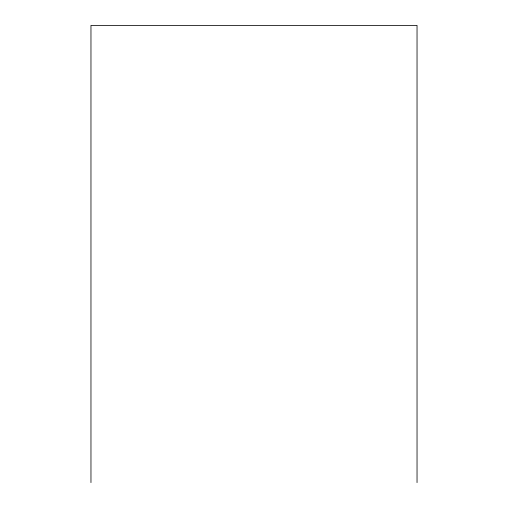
<?xml version="1.0" encoding="UTF-8"?>
<svg xmlns="http://www.w3.org/2000/svg" width="508" height="508" viewBox="0 0 508 508"><rect width="100%" height="100%" fill="white"/><g stroke="black" fill="none" stroke-linecap="round" stroke-linejoin="round"><path stroke-width="0.76" d="M417.036 482.6L417.036 25.4L90.964 25.4L90.964 482.6"/></g></svg>
